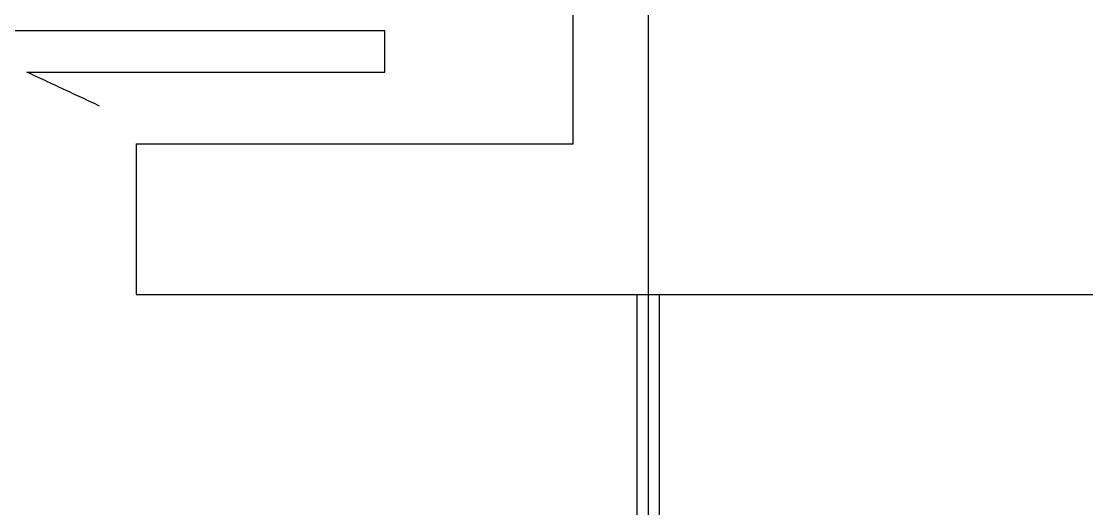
# Model space of a CAD drawing. Header units: millimetres. Extents: x -121354 to 132141, y -64344 to 350.
# Drawn here: x 15303 to 16717, y -7980 to -7333 of the extents above; entities that cross this region are included whole.
import ezdxf

# ---------------------------------------------------------------- set-up
doc = ezdxf.new("R2010")
doc.units = ezdxf.units.MM
for name, color, linetype in [('Block_101ë™_ìƒë¶€ê³¨ì¡°B3_0108', 7, 'CONTINUOUS'), ('Block_ELEV_17ì¸ìŠ¹', 7, 'CONTINUOUS'), ('Line177', 7, 'CONTINUOUS'), ('Line185', 7, 'CONTINUOUS'), ('Line191', 7, 'CONTINUOUS'), ('Line194', 7, 'CONTINUOUS'), ('Line277', 7, 'CONTINUOUS'), ('Line329', 7, 'CONTINUOUS'), ('Line330', 7, 'CONTINUOUS')]:
    doc.layers.add(name, color=color, linetype=linetype)

msp = doc.modelspace()

# ---------------------------------------------------------------- linework, layer by layer
at = {"layer": 'Block_101ë™_ìƒë¶€ê³¨ì¡°B3_0108'}
for points in [[(16035.1, -7495.6), (16035.1, -4995.6)], [(15455.1, -7495.6), (16035.1, -7495.6)], [(15455.1, -7495.6), (15455.1, -7695.6)], [(15455.1, -7695.6), (19305.1, -7695.6)]]:
    msp.add_open_spline(points, degree=1, dxfattribs=at)
at = {"layer": 'Block_ELEV_17ì¸ìŠ¹'}
for points in [[(15785.1, -7345.6), (13685.1, -7345.6)], [(15785.1, -7345.6), (13685.1, -7345.6)], [(15785.1, -7345.6), (13685.1, -7345.6)], [(15785.1, -7400.6), (15785.1, -7345.6)], [(15785.1, -7400.6), (15785.1, -7345.6)], [(15785.1, -7400.6), (15785.1, -7345.6)], [(15406.6, -7445.6), (15310.1, -7400.6)], [(15310.1, -7400.6), (15785.1, -7400.6)], [(15406.6, -7445.6), (15310.1, -7400.6)], [(15310.1, -7400.6), (15785.1, -7400.6)], [(15406.6, -7445.6), (15310.1, -7400.6)], [(15310.1, -7400.6), (15785.1, -7400.6)]]:
    msp.add_open_spline(points, degree=1, dxfattribs=at)
at = {"layer": 'Line177'}
msp.add_line((15455.1, -7695.6), (19305.1, -7695.6), dxfattribs=at)
at = {"layer": 'Line185'}
msp.add_line((15455.1, -7495.6), (16035.1, -7495.6), dxfattribs=at)
at = {"layer": 'Line191'}
msp.add_line((16035.1, -7495.6), (16035.1, -4995.6), dxfattribs=at)
at = {"layer": 'Line194'}
msp.add_line((15455.1, -7495.6), (15455.1, -7695.6), dxfattribs=at)
at = {"layer": 'Line277'}
msp.add_line((16135.1, -9955.6), (16135.1, -4395.6), dxfattribs=at)
at = {"layer": 'Line329'}
msp.add_line((16150.1, -9855.6), (16150.1, -7695.6), dxfattribs=at)
at = {"layer": 'Line330'}
msp.add_line((16120.1, -9855.6), (16120.1, -7695.6), dxfattribs=at)

doc.saveas('drawing.dxf')
